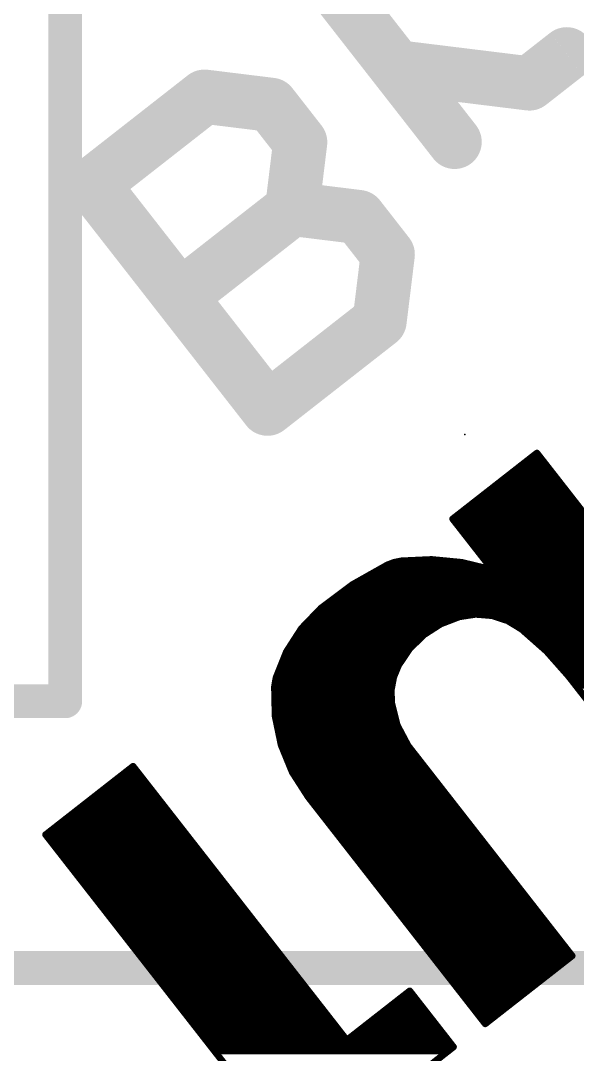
# Model space of a CAD drawing. Extents: x -0.1 to 20.3, y -11.4 to 28.1.
# Drawn here: x 7.223 to 9.312, y 11.646 to 15.522 of the extents above; entities that cross this region are included whole.
import ezdxf

# ---------------------------------------------------------------- set-up
doc = ezdxf.new("R2010")
doc.units = 0
for name, color, linetype in [('21', 41, 'CONTINUOUS'), ('22', 40, 'CONTINUOUS'), ('23', 53, 'CONTINUOUS'), ('51', 53, 'CONTINUOUS')]:
    doc.layers.add(name, color=color, linetype=linetype)

msp = doc.modelspace()

# ---------------------------------------------------------------- linework, layer by layer
at = {"layer": '21', "const_width": 0.127}
for points in [[(7.39, 16.47), (7.39, 12.97)], [(7.39, 12.97), (3.89, 12.97)], [(10.54, 11.97), (5.54, 11.97)]]:
    msp.add_lwpolyline(points, dxfattribs=at)
at = {"layer": '21', "const_width": 0.0635}
for points in [[(7.39, 12.9383, 1), (7.39, 13.0018)], [(7.3583, 12.97, 1), (7.4218, 12.97)]]:
    msp.add_lwpolyline(points, format="xyb", dxfattribs=at)
at = {"layer": '22'}
for points, const_width in [([(8.4136, 15.6283), (8.8519, 15.0674)], 0.2032), ([(9.1323, 15.2865), (9.2725, 15.3961)], 0.2032), ([(8.6327, 15.3479), (9.1323, 15.2865)], 0.2032), ([(7.9128, 15.2371), (7.4921, 14.9084)], 0.2032), ([(8.1626, 15.2064), (7.9128, 15.2371)], 0.2032), ([(8.2721, 15.0662), (8.1626, 15.2064)], 0.2032), ([(8.2415, 14.8164), (8.2721, 15.0662)], 0.2032), ([(7.4921, 14.9084), (8.1495, 14.067)], 0.2032), ([(7.8208, 14.4877), (8.2415, 14.8164)], 0.2032), ([(8.4913, 14.7857), (8.2415, 14.8164)], 0.2032), ([(8.6008, 14.6455), (8.4913, 14.7857)], 0.2032), ([(8.5701, 14.3957), (8.6008, 14.6455)], 0.2032), ([(8.1495, 14.067), (8.5701, 14.3957)], 0.2032), ([(8.8443, 13.6536), (9.1606, 13.9006)], 0.0254), ([(9.1193, 13.8684), (9.1857, 13.8684)], 0.0254), ([(9.1518, 13.8938), (9.1659, 13.8938)], 0.0254), ([(9.1606, 13.9006), (10.1223, 12.6697)], 0.0254), ([(9.0868, 13.843), (9.2056, 13.843)], 0.0254), ([(9.0218, 13.7922), (9.2453, 13.7922)], 0.0254), ([(9.0543, 13.8176), (9.2254, 13.8176)], 0.0254), ([(8.9893, 13.7668), (9.2651, 13.7668)], 0.0254), ([(8.9242, 13.716), (9.3048, 13.716)], 0.0254), ([(8.9568, 13.7414), (9.285, 13.7414)], 0.0254), ([(8.8917, 13.6906), (9.3247, 13.6906)], 0.0254), ([(8.9914, 13.4654), (8.8443, 13.6536)], 0.0254), ([(8.8551, 13.6398), (9.3643, 13.6398)], 0.0254), ([(8.8592, 13.6652), (9.3445, 13.6652)], 0.0254), ([(8.8749, 13.6144), (9.3842, 13.6144)], 0.0254), ([(8.8948, 13.589), (9.404, 13.589)], 0.0254), ([(8.9146, 13.5636), (9.4239, 13.5636)], 0.0254), ([(8.9345, 13.5382), (9.4437, 13.5382)], 0.0254), ([(8.4686, 13.4077), (8.5988, 13.481)], 0.0254), ([(8.5988, 13.481), (8.6244, 13.4908)], 0.0254), ([(8.6154, 13.4874), (8.8924, 13.4874)], 0.0254), ([(8.6244, 13.4908), (8.6513, 13.4963)], 0.0254), ([(8.6513, 13.4963), (8.7652, 13.5016)], 0.0254), ([(8.7652, 13.5016), (8.8786, 13.4907)], 0.0254), ([(8.8786, 13.4907), (8.9894, 13.4639)], 0.0254), ([(8.9543, 13.5128), (9.4636, 13.5128)], 0.0254), ([(8.9742, 13.4874), (9.4834, 13.4874)], 0.0254), ([(8.565, 13.462), (9.5033, 13.462)], 0.0254), ([(8.9894, 13.4639), (8.9914, 13.4654)], 0.0254), ([(8.349, 13.3181), (8.4686, 13.4077)], 0.0254), ([(8.4748, 13.4112), (9.5429, 13.4112)], 0.0254), ([(8.5199, 13.4366), (9.5231, 13.4366)], 0.0254), ([(8.4055, 13.3604), (9.5826, 13.3604)], 0.0254), ([(8.4394, 13.3858), (9.5628, 13.3858)], 0.0254), ([(8.3716, 13.335), (9.6025, 13.335)], 0.0254), ([(8.2766, 13.2429), (8.349, 13.3181)], 0.0254), ([(8.3164, 13.2842), (8.8633, 13.2842)], 0.0254), ([(8.3408, 13.3096), (9.6223, 13.3096)], 0.0254), ([(8.8699, 13.2867), (8.7999, 13.2599)], 0.0254), ([(8.9307, 13.2959), (8.8699, 13.2867)], 0.0254), ([(8.9919, 13.2909), (8.9307, 13.2959)], 0.0254), ([(9.0504, 13.2719), (8.9919, 13.2909)], 0.0254), ([(9.0125, 13.2842), (9.6422, 13.2842)], 0.0254), ([(8.2919, 13.2588), (8.7982, 13.2588)], 0.0254), ([(8.7999, 13.2599), (8.7368, 13.2194)], 0.0254), ([(9.103, 13.24), (9.0504, 13.2719)], 0.0254), ([(9.072, 13.2588), (9.662, 13.2588)], 0.0254), ([(8.22, 13.1551), (8.2766, 13.2429)], 0.0254), ([(8.2541, 13.208), (8.7251, 13.208)], 0.0254), ([(8.2705, 13.2334), (8.7586, 13.2334)], 0.0254), ([(8.7368, 13.2194), (8.6832, 13.1671)], 0.0254), ([(9.1962, 13.1578), (9.103, 13.24)], 0.0254), ([(9.1105, 13.2334), (9.6819, 13.2334)], 0.0254), ([(9.1393, 13.208), (9.7017, 13.208)], 0.0254), ([(8.2377, 13.1826), (8.6991, 13.1826)], 0.0254), ([(8.6832, 13.1671), (8.6413, 13.1049)], 0.0254), ([(9.1681, 13.1826), (9.7215, 13.1826)], 0.0254), ([(8.1813, 13.0582), (8.22, 13.1551)], 0.0254), ([(8.2107, 13.1318), (8.6594, 13.1318)], 0.0254), ([(8.2214, 13.1572), (8.6765, 13.1572)], 0.0254), ([(9.2787, 13.0646), (9.1962, 13.1578)], 0.0254), ([(9.1967, 13.1572), (9.7414, 13.1572)], 0.0254), ([(9.2192, 13.1318), (9.7612, 13.1318)], 0.0254), ([(8.2006, 13.1064), (8.6422, 13.1064)], 0.0254), ([(8.6413, 13.1049), (8.623, 13.0605)], 0.0254), ([(9.2417, 13.1064), (9.7811, 13.1064)], 0.0254), ([(8.1754, 13.0246), (8.1813, 13.0582)], 0.0254), ([(8.1809, 13.0556), (8.6221, 13.0556)], 0.0254), ([(8.1905, 13.081), (8.6314, 13.081)], 0.0254), ([(8.623, 13.0605), (8.6141, 13.0132)], 0.0254), ([(9.2642, 13.081), (9.8009, 13.081)], 0.0254), ([(9.7901, 12.4101), (9.2787, 13.0646)], 0.0254), ([(9.2858, 13.0556), (9.8208, 13.0556)], 0.0254), ([(8.1778, 12.9142), (8.1754, 13.0246)], 0.0254), ([(8.1764, 13.0302), (8.6173, 13.0302)], 0.0254), ([(8.6141, 13.0132), (8.615, 12.9652)], 0.0254), ([(9.3056, 13.0302), (9.8406, 13.0302)], 0.0254), ([(8.1758, 13.0048), (8.6143, 13.0048)], 0.0254), ([(8.1764, 12.9794), (8.6148, 12.9794)], 0.0254), ([(8.1769, 12.954), (8.6178, 12.954)], 0.0254), ([(8.615, 12.9652), (8.636, 12.8807)], 0.0254), ([(8.1775, 12.9286), (8.6241, 12.9286)], 0.0254), ([(8.2004, 12.806), (8.1778, 12.9142)], 0.0254), ([(8.1801, 12.9032), (8.6304, 12.9032)], 0.0254), ([(8.1854, 12.8778), (8.6375, 12.8778)], 0.0254), ([(8.636, 12.8807), (8.6767, 12.8038)], 0.0254), ([(8.1907, 12.8524), (8.651, 12.8524)], 0.0254), ([(8.196, 12.827), (8.6644, 12.827)], 0.0254), ([(8.2422, 12.7038), (8.2004, 12.806)], 0.0254), ([(8.2022, 12.8016), (8.6784, 12.8016)], 0.0254), ([(8.6767, 12.8038), (9.2928, 12.0152)], 0.0254), ([(8.2126, 12.7762), (8.6982, 12.7762)], 0.0254), ([(8.223, 12.7508), (8.7181, 12.7508)], 0.0254), ([(7.6447, 12.726), (7.3165, 12.4695)], 0.0254), ([(7.644, 12.7254), (7.6452, 12.7254)], 0.0254), ([(8.4469, 11.6992), (7.6447, 12.726)], 0.0254), ([(8.2334, 12.7254), (8.7379, 12.7254)], 0.0254), ([(8.302, 12.6109), (8.2422, 12.7038)], 0.0254), ([(7.579, 12.6746), (7.6848, 12.6746)], 0.0254), ([(7.6115, 12.7), (7.665, 12.7)], 0.0254), ([(8.2447, 12.7), (8.7577, 12.7)], 0.0254), ([(8.261, 12.6746), (8.7776, 12.6746)], 0.0254), ([(7.5139, 12.6238), (7.7245, 12.6238)], 0.0254), ([(7.5465, 12.6492), (7.7047, 12.6492)], 0.0254), ([(8.2774, 12.6492), (8.7974, 12.6492)], 0.0254), ([(8.2937, 12.6238), (8.8173, 12.6238)], 0.0254), ([(7.4814, 12.5984), (7.7444, 12.5984)], 0.0254), ([(8.9666, 11.7603), (8.302, 12.6109)], 0.0254), ([(8.3118, 12.5984), (8.8371, 12.5984)], 0.0254), ([(7.4164, 12.5476), (7.7841, 12.5476)], 0.0254), ([(7.4489, 12.573), (7.7642, 12.573)], 0.0254), ([(8.3316, 12.573), (8.857, 12.573)], 0.0254), ([(8.3514, 12.5476), (8.8768, 12.5476)], 0.0254), ([(7.3839, 12.5222), (7.8039, 12.5222)], 0.0254), ([(8.3713, 12.5222), (8.8967, 12.5222)], 0.0254), ([(7.3165, 12.4695), (8.1046, 11.4608)], 0.0254), ([(7.3189, 12.4714), (7.8436, 12.4714)], 0.0254), ([(7.3514, 12.4968), (7.8238, 12.4968)], 0.0254), ([(8.3911, 12.4968), (8.9165, 12.4968)], 0.0254), ([(8.411, 12.4714), (8.9364, 12.4714)], 0.0254), ([(7.3349, 12.446), (7.8634, 12.446)], 0.0254), ([(8.4308, 12.446), (8.9562, 12.446)], 0.0254), ([(7.3547, 12.4206), (7.8833, 12.4206)], 0.0254), ([(7.3746, 12.3952), (7.9031, 12.3952)], 0.0254), ([(8.4507, 12.4206), (8.976, 12.4206)], 0.0254), ([(8.4705, 12.3952), (8.9959, 12.3952)], 0.0254), ([(7.3944, 12.3698), (7.923, 12.3698)], 0.0254), ([(8.4904, 12.3698), (9.0157, 12.3698)], 0.0254), ([(7.4143, 12.3444), (7.9428, 12.3444)], 0.0254), ([(7.4341, 12.319), (7.9627, 12.319)], 0.0254), ([(8.5102, 12.3444), (9.0356, 12.3444)], 0.0254), ([(8.5301, 12.319), (9.0554, 12.319)], 0.0254), ([(7.454, 12.2936), (7.9825, 12.2936)], 0.0254), ([(8.5499, 12.2936), (9.0753, 12.2936)], 0.0254), ([(7.4738, 12.2682), (8.0024, 12.2682)], 0.0254), ([(7.4937, 12.2428), (8.0222, 12.2428)], 0.0254), ([(8.5697, 12.2682), (9.0951, 12.2682)], 0.0254), ([(8.5896, 12.2428), (9.115, 12.2428)], 0.0254), ([(7.5135, 12.2174), (8.042, 12.2174)], 0.0254), ([(8.6094, 12.2174), (9.1348, 12.2174)], 0.0254), ([(7.5333, 12.192), (8.0619, 12.192)], 0.0254), ([(7.5532, 12.1666), (8.0817, 12.1666)], 0.0254), ([(8.6293, 12.192), (9.1546, 12.192)], 0.0254), ([(8.6491, 12.1666), (9.1745, 12.1666)], 0.0254), ([(7.573, 12.1412), (8.1016, 12.1412)], 0.0254), ([(8.669, 12.1412), (9.1943, 12.1412)], 0.0254), ([(7.5929, 12.1158), (8.1214, 12.1158)], 0.0254), ([(7.6127, 12.0904), (8.1413, 12.0904)], 0.0254), ([(8.6888, 12.1158), (9.2142, 12.1158)], 0.0254), ([(8.7087, 12.0904), (9.234, 12.0904)], 0.0254), ([(7.6326, 12.065), (8.1611, 12.065)], 0.0254), ([(8.7285, 12.065), (9.2539, 12.065)], 0.0254), ([(7.6524, 12.0396), (8.181, 12.0396)], 0.0254), ([(7.6723, 12.0142), (8.2008, 12.0142)], 0.0254), ([(8.7483, 12.0396), (9.2737, 12.0396)], 0.0254), ([(8.7682, 12.0142), (9.2916, 12.0142)], 0.0254), ([(9.2928, 12.0152), (8.9666, 11.7603)], 0.0254), ([(7.6921, 11.9888), (8.2207, 11.9888)], 0.0254), ([(8.788, 11.9888), (9.2591, 11.9888)], 0.0254), ([(7.7119, 11.9634), (8.2405, 11.9634)], 0.0254), ([(7.7318, 11.938), (8.2603, 11.938)], 0.0254), ([(8.8079, 11.9634), (9.2266, 11.9634)], 0.0254), ([(8.8277, 11.938), (9.1941, 11.938)], 0.0254), ([(7.7516, 11.9126), (8.2802, 11.9126)], 0.0254), ([(7.7715, 11.8872), (8.3, 11.8872)], 0.0254), ([(8.8476, 11.9126), (9.1616, 11.9126)], 0.0254), ([(8.8674, 11.8872), (9.129, 11.8872)], 0.0254), ([(7.7913, 11.8618), (8.3199, 11.8618)], 0.0254), ([(8.6832, 11.8838), (8.4469, 11.6992)], 0.0254), ([(8.6551, 11.8618), (8.7003, 11.8618)], 0.0254), ([(8.8474, 11.6736), (8.6832, 11.8838)], 0.0254), ([(8.8873, 11.8618), (9.0965, 11.8618)], 0.0254), ([(7.8112, 11.8364), (8.3397, 11.8364)], 0.0254), ([(7.831, 11.811), (8.3596, 11.811)], 0.0254), ([(8.59, 11.811), (8.74, 11.811)], 0.0254), ([(8.6225, 11.8364), (8.7202, 11.8364)], 0.0254), ([(8.9071, 11.8364), (9.064, 11.8364)], 0.0254), ([(8.9269, 11.811), (9.0315, 11.811)], 0.0254), ([(7.8509, 11.7856), (8.3794, 11.7856)], 0.0254), ([(8.5575, 11.7856), (8.7599, 11.7856)], 0.0254), ([(8.9468, 11.7856), (8.999, 11.7856)], 0.0254), ([(7.8707, 11.7602), (8.3993, 11.7602)], 0.0254), ([(7.8906, 11.7348), (8.4191, 11.7348)], 0.0254), ([(8.4925, 11.7348), (8.7995, 11.7348)], 0.0254), ([(8.525, 11.7602), (8.7797, 11.7602)], 0.0254), ([(7.9104, 11.7094), (8.4389, 11.7094)], 0.0254), ([(8.46, 11.7094), (8.8194, 11.7094)], 0.0254), ([(7.9302, 11.684), (8.8392, 11.684)], 0.0254), ([(7.9501, 11.6586), (8.8282, 11.6586)], 0.0254), ([(8.7012, 11.5594), (8.8474, 11.6736)], 0.0254)]:
    msp.add_lwpolyline(points, dxfattribs=dict(at, const_width=const_width))
for points, const_width in [([(9.3038, 15.3561, 1), (9.2413, 15.4361)], 0.1016), ([(8.6389, 15.3983, 1), (8.6265, 15.2975)], 0.1016), ([(9.101, 15.3266, 1), (9.1636, 15.2465)], 0.1016), ([(9.1261, 15.2361, 1), (9.1385, 15.337)], 0.1016), ([(7.919, 15.2875, 1), (7.9066, 15.1866)], 0.1016), ([(7.9441, 15.197, 1), (7.8815, 15.2771)], 0.1016), ([(8.2026, 15.2377, 1), (8.1226, 15.1751)], 0.1016), ([(8.1564, 15.156, 1), (8.1688, 15.2568)], 0.1016), ([(8.3226, 15.06, 1), (8.2217, 15.0724)], 0.1016), ([(8.2321, 15.0349, 1), (8.3122, 15.0974)], 0.1016), ([(8.8118, 15.0361, 1), (8.8919, 15.0987)], 0.1016), ([(7.5321, 14.9397, 1), (7.4521, 14.8771)], 0.1016), ([(7.4608, 14.9484, 1), (7.5234, 14.8684)], 0.1016), ([(8.2477, 14.8668, 1), (8.2353, 14.766)], 0.1016), ([(8.2728, 14.7763, 1), (8.2102, 14.8564)], 0.1016), ([(8.5313, 14.817, 1), (8.4512, 14.7544)], 0.1016), ([(8.4851, 14.7353, 1), (8.4975, 14.8361)], 0.1016), ([(8.1911, 14.8226, 1), (8.2919, 14.8102)], 0.1016), ([(8.6512, 14.6393, 1), (8.5504, 14.6517)], 0.1016), ([(8.5608, 14.6142, 1), (8.6408, 14.6768)], 0.1016), ([(7.7895, 14.5277, 1), (7.8521, 14.4477)], 0.1016), ([(8.6014, 14.3557, 1), (8.5389, 14.4357)], 0.1016), ([(8.5197, 14.4019, 1), (8.6206, 14.3895)], 0.1016), ([(8.1182, 14.107, 1), (8.1807, 14.027)], 0.1016), ([(8.1094, 14.0357, 1), (8.1895, 14.0983)], 0.1016), ([(9.1193, 13.8748, 1), (9.1193, 13.8621)], 0.0127), ([(9.1518, 13.9002, 1), (9.1518, 13.8875)], 0.0127), ([(9.1656, 13.9045, 1), (9.1556, 13.8967)], 0.0127), ([(9.1645, 13.8956, 1), (9.1567, 13.9056)], 0.0127), ([(9.1659, 13.8875, 1), (9.1659, 13.9002)], 0.0127), ([(9.1857, 13.8621, 1), (9.1857, 13.8748)], 0.0127), ([(9.0868, 13.8493, 1), (9.0868, 13.8367)], 0.0127), ([(9.2056, 13.8367, 1), (9.2056, 13.8493)], 0.0127), ([(9.0218, 13.7986, 1), (9.0218, 13.7859)], 0.0127), ([(9.0543, 13.8239, 1), (9.0543, 13.8113)], 0.0127), ([(9.2254, 13.8113, 1), (9.2254, 13.8239)], 0.0127), ([(9.2453, 13.7859, 1), (9.2453, 13.7986)], 0.0127), ([(8.9893, 13.7731, 1), (8.9893, 13.7605)], 0.0127), ([(9.2651, 13.7605, 1), (9.2651, 13.7731)], 0.0127), ([(8.9242, 13.7224, 1), (8.9242, 13.7097)], 0.0127), ([(8.9568, 13.7477, 1), (8.9568, 13.7351)], 0.0127), ([(9.285, 13.7351, 1), (9.285, 13.7477)], 0.0127), ([(9.3048, 13.7097, 1), (9.3048, 13.7224)], 0.0127), ([(8.8917, 13.6969, 1), (8.8917, 13.6843)], 0.0127), ([(8.8493, 13.6575, 1), (8.8393, 13.6497)], 0.0127), ([(8.8404, 13.6586, 1), (8.8482, 13.6486)], 0.0127), ([(8.8551, 13.6462, 1), (8.8551, 13.6335)], 0.0127), ([(8.8592, 13.6715, 1), (8.8592, 13.6589)], 0.0127), ([(8.8749, 13.6207, 1), (8.8749, 13.6081)], 0.0127), ([(8.8948, 13.5953, 1), (8.8948, 13.5827)], 0.0127), ([(8.9146, 13.57, 1), (8.9146, 13.5573)], 0.0127), ([(8.9345, 13.5445, 1), (8.9345, 13.5319)], 0.0127), ([(8.5965, 13.487, 1), (8.6011, 13.4751)], 0.0127), ([(8.6019, 13.4755, 1), (8.5957, 13.4866)], 0.0127), ([(8.6154, 13.4938, 1), (8.6154, 13.4811)], 0.0127), ([(8.6232, 13.4971, 1), (8.6257, 13.4846)], 0.0127), ([(8.6267, 13.4849, 1), (8.6222, 13.4968)], 0.0127), ([(8.651, 13.5027, 1), (8.6516, 13.49)], 0.0127), ([(8.6526, 13.4901, 1), (8.6501, 13.5025)], 0.0127), ([(8.7658, 13.508, 1), (8.7646, 13.4953)], 0.0127), ([(8.7655, 13.4953, 1), (8.7649, 13.508)], 0.0127), ([(8.8801, 13.4969, 1), (8.8771, 13.4846)], 0.0127), ([(8.878, 13.4844, 1), (8.8792, 13.4971)], 0.0127), ([(8.8924, 13.4811, 1), (8.8924, 13.4938)], 0.0127), ([(8.9543, 13.5191, 1), (8.9543, 13.5065)], 0.0127), ([(8.9742, 13.4938, 1), (8.9742, 13.4811)], 0.0127), ([(8.565, 13.4684, 1), (8.565, 13.4557)], 0.0127), ([(8.9855, 13.4689, 1), (8.9933, 13.4588)], 0.0127), ([(8.9863, 13.4615, 1), (8.9964, 13.4693)], 0.0127), ([(8.9953, 13.4604, 1), (8.9874, 13.4704)], 0.0127), ([(8.9879, 13.4577, 1), (8.9909, 13.47)], 0.0127), ([(8.4655, 13.4132, 1), (8.4717, 13.4021)], 0.0127), ([(8.4724, 13.4026, 1), (8.4648, 13.4128)], 0.0127), ([(8.4748, 13.4176, 1), (8.4748, 13.4049)], 0.0127), ([(8.5199, 13.4429, 1), (8.5199, 13.4303)], 0.0127), ([(8.4055, 13.3667, 1), (8.4055, 13.3541)], 0.0127), ([(8.4394, 13.3922, 1), (8.4394, 13.3795)], 0.0127), ([(8.3716, 13.3414, 1), (8.3716, 13.3287)], 0.0127), ([(8.3164, 13.2905, 1), (8.3164, 13.2779)], 0.0127), ([(8.3408, 13.316, 1), (8.3408, 13.3033)], 0.0127), ([(8.3452, 13.3232, 1), (8.3528, 13.313)], 0.0127), ([(8.3535, 13.3137, 1), (8.3444, 13.3225)], 0.0127), ([(8.8633, 13.2779, 1), (8.8633, 13.2905)], 0.0127), ([(8.8689, 13.293, 1), (8.8708, 13.2805)], 0.0127), ([(8.8722, 13.2808, 1), (8.8676, 13.2927)], 0.0127), ([(8.9312, 13.3022, 1), (8.9302, 13.2896)], 0.0127), ([(8.9316, 13.2896, 1), (8.9297, 13.3022)], 0.0127), ([(8.9939, 13.2969, 1), (8.99, 13.2848)], 0.0127), ([(8.9914, 13.2845, 1), (8.9925, 13.2972)], 0.0127), ([(9.0125, 13.2905, 1), (9.0125, 13.2779)], 0.0127), ([(8.2919, 13.2652, 1), (8.2919, 13.2525)], 0.0127), ([(8.7976, 13.2658, 1), (8.8022, 13.254)], 0.0127), ([(8.8033, 13.2545, 1), (8.7965, 13.2652)], 0.0127), ([(8.7982, 13.2525, 1), (8.7982, 13.2652)], 0.0127), ([(9.0537, 13.2773, 1), (9.0471, 13.2665)], 0.0127), ([(9.0484, 13.2659, 1), (9.0524, 13.2779)], 0.0127), ([(9.072, 13.2652, 1), (9.072, 13.2525)], 0.0127), ([(8.2541, 13.2143, 1), (8.2541, 13.2017)], 0.0127), ([(8.2705, 13.2398, 1), (8.2705, 13.2271)], 0.0127), ([(8.272, 13.2473, 1), (8.2812, 13.2384)], 0.0127), ([(8.2819, 13.2394, 1), (8.2713, 13.2463)], 0.0127), ([(8.7251, 13.2017, 1), (8.7251, 13.2143)], 0.0127), ([(8.7334, 13.2248, 1), (8.7402, 13.2141)], 0.0127), ([(8.7412, 13.2149, 1), (8.7324, 13.224)], 0.0127), ([(8.7586, 13.2271, 1), (8.7586, 13.2398)], 0.0127), ([(9.1072, 13.2448, 1), (9.0988, 13.2353)], 0.0127), ([(9.0997, 13.2346, 1), (9.1063, 13.2455)], 0.0127), ([(9.1105, 13.2398, 1), (9.1105, 13.2271)], 0.0127), ([(9.1393, 13.2143, 1), (9.1393, 13.2017)], 0.0127), ([(8.2377, 13.189, 1), (8.2377, 13.1763)], 0.0127), ([(8.6884, 13.1635, 1), (8.6779, 13.1706)], 0.0127), ([(8.6991, 13.1763, 1), (8.6991, 13.189)], 0.0127), ([(9.1681, 13.189, 1), (9.1681, 13.1763)], 0.0127), ([(8.2107, 13.1381, 1), (8.2107, 13.1255)], 0.0127), ([(8.2147, 13.1586, 1), (8.2254, 13.1517)], 0.0127), ([(8.2259, 13.1528, 1), (8.2141, 13.1575)], 0.0127), ([(8.2214, 13.1636, 1), (8.2214, 13.1509)], 0.0127), ([(8.6594, 13.1255, 1), (8.6594, 13.1381)], 0.0127), ([(8.6765, 13.1509, 1), (8.6765, 13.1636)], 0.0127), ([(8.6787, 13.1716, 1), (8.6876, 13.1625)], 0.0127), ([(9.201, 13.162, 1), (9.1915, 13.1535)], 0.0127), ([(9.1967, 13.1636, 1), (9.1967, 13.1509)], 0.0127), ([(9.192, 13.153, 1), (9.2004, 13.1625)], 0.0127), ([(9.2192, 13.1381, 1), (9.2192, 13.1255)], 0.0127), ([(8.2006, 13.1128, 1), (8.2006, 13.1001)], 0.0127), ([(8.636, 13.1085, 1), (8.6465, 13.1014)], 0.0127), ([(8.6471, 13.1025, 1), (8.6354, 13.1073)], 0.0127), ([(8.6422, 13.1001, 1), (8.6422, 13.1128)], 0.0127), ([(9.2417, 13.1128, 1), (9.2417, 13.1001)], 0.0127), ([(8.1809, 13.0619, 1), (8.1809, 13.0493)], 0.0127), ([(8.1754, 13.0605, 1), (8.1872, 13.0558)], 0.0127), ([(8.1876, 13.0571, 1), (8.1751, 13.0593)], 0.0127), ([(8.1905, 13.0874, 1), (8.1905, 13.0747)], 0.0127), ([(8.6171, 13.0629, 1), (8.6288, 13.0581)], 0.0127), ([(8.6292, 13.0593, 1), (8.6167, 13.0616)], 0.0127), ([(8.6221, 13.0493, 1), (8.6221, 13.0619)], 0.0127), ([(8.6314, 13.0747, 1), (8.6314, 13.0874)], 0.0127), ([(9.2642, 13.0874, 1), (9.2642, 13.0747)], 0.0127), ([(9.2837, 13.0685, 1), (9.2737, 13.0607)], 0.0127), ([(9.2739, 13.0604, 1), (9.2834, 13.0688)], 0.0127), ([(9.2858, 13.0619, 1), (9.2858, 13.0493)], 0.0127), ([(8.1817, 13.0247, 1), (8.169, 13.0244)], 0.0127), ([(8.1691, 13.0257, 1), (8.1816, 13.0235)], 0.0127), ([(8.1764, 13.0366, 1), (8.1764, 13.0239)], 0.0127), ([(8.6205, 13.0134, 1), (8.6078, 13.0131)], 0.0127), ([(8.6173, 13.0239, 1), (8.6173, 13.0366)], 0.0127), ([(9.3056, 13.0366, 1), (9.3056, 13.0239)], 0.0127), ([(8.1758, 13.0112, 1), (8.1758, 12.9985)], 0.0127), ([(8.1764, 12.9857, 1), (8.1764, 12.9731)], 0.0127), ([(8.6079, 13.0144, 1), (8.6204, 13.0121)], 0.0127), ([(8.6143, 12.9985, 1), (8.6143, 13.0112)], 0.0127), ([(8.6148, 12.9731, 1), (8.6148, 12.9857)], 0.0127), ([(8.1769, 12.9604, 1), (8.1769, 12.9477)], 0.0127), ([(8.6212, 12.9667, 1), (8.6089, 12.9636)], 0.0127), ([(8.6087, 12.965, 1), (8.6214, 12.9653)], 0.0127), ([(8.6178, 12.9477, 1), (8.6178, 12.9604)], 0.0127), ([(8.1775, 12.935, 1), (8.1775, 12.9223)], 0.0127), ([(8.1841, 12.9154, 1), (8.1716, 12.9129)], 0.0127), ([(8.1715, 12.914, 1), (8.1842, 12.9143)], 0.0127), ([(8.1801, 12.9095, 1), (8.1801, 12.8969)], 0.0127), ([(8.6241, 12.9223, 1), (8.6241, 12.935)], 0.0127), ([(8.6304, 12.8969, 1), (8.6304, 12.9095)], 0.0127), ([(8.1854, 12.8841, 1), (8.1854, 12.8715)], 0.0127), ([(8.6416, 12.8837, 1), (8.6304, 12.8778)], 0.0127), ([(8.6298, 12.8792, 1), (8.6422, 12.8822)], 0.0127), ([(8.6375, 12.8715, 1), (8.6375, 12.8841)], 0.0127), ([(8.1907, 12.8588, 1), (8.1907, 12.8461)], 0.0127), ([(8.196, 12.8333, 1), (8.196, 12.8207)], 0.0127), ([(8.651, 12.8461, 1), (8.651, 12.8588)], 0.0127), ([(8.6644, 12.8207, 1), (8.6644, 12.8333)], 0.0127), ([(8.2063, 12.8084, 1), (8.1945, 12.8036)], 0.0127), ([(8.1942, 12.8047, 1), (8.2066, 12.8073)], 0.0127), ([(8.2022, 12.8079, 1), (8.2022, 12.7953)], 0.0127), ([(8.6817, 12.8077, 1), (8.6717, 12.7999)], 0.0127), ([(8.671, 12.8008, 1), (8.6823, 12.8068)], 0.0127), ([(8.6784, 12.7953, 1), (8.6784, 12.8079)], 0.0127), ([(8.2126, 12.7826, 1), (8.2126, 12.7699)], 0.0127), ([(8.223, 12.7571, 1), (8.223, 12.7445)], 0.0127), ([(8.6982, 12.7699, 1), (8.6982, 12.7826)], 0.0127), ([(8.7181, 12.7445, 1), (8.7181, 12.7571)], 0.0127), ([(7.644, 12.7317, 1), (7.644, 12.7191)], 0.0127), ([(7.6497, 12.7299, 1), (7.6397, 12.7221)], 0.0127), ([(7.6486, 12.721, 1), (7.6408, 12.731)], 0.0127), ([(7.6452, 12.7191, 1), (7.6452, 12.7317)], 0.0127), ([(8.2334, 12.7317, 1), (8.2334, 12.7191)], 0.0127), ([(8.2476, 12.7073, 1), (8.2369, 12.7004)], 0.0127), ([(8.7379, 12.7191, 1), (8.7379, 12.7317)], 0.0127), ([(7.579, 12.6809, 1), (7.579, 12.6683)], 0.0127), ([(7.6115, 12.7064, 1), (7.6115, 12.6937)], 0.0127), ([(7.665, 12.6937, 1), (7.665, 12.7064)], 0.0127), ([(7.6848, 12.6683, 1), (7.6848, 12.6809)], 0.0127), ([(8.2363, 12.7014, 1), (8.2481, 12.7062)], 0.0127), ([(8.2447, 12.7064, 1), (8.2447, 12.6937)], 0.0127), ([(8.261, 12.6809, 1), (8.261, 12.6683)], 0.0127), ([(8.7577, 12.6937, 1), (8.7577, 12.7064)], 0.0127), ([(8.7776, 12.6683, 1), (8.7776, 12.6809)], 0.0127), ([(7.5139, 12.6302, 1), (7.5139, 12.6175)], 0.0127), ([(7.5465, 12.6555, 1), (7.5465, 12.6429)], 0.0127), ([(7.7047, 12.6429, 1), (7.7047, 12.6555)], 0.0127), ([(7.7245, 12.6175, 1), (7.7245, 12.6302)], 0.0127), ([(8.2774, 12.6555, 1), (8.2774, 12.6429)], 0.0127), ([(8.2937, 12.6302, 1), (8.2937, 12.6175)], 0.0127), ([(8.7974, 12.6429, 1), (8.7974, 12.6555)], 0.0127), ([(8.8173, 12.6175, 1), (8.8173, 12.6302)], 0.0127), ([(7.4814, 12.6047, 1), (7.4814, 12.5921)], 0.0127), ([(7.7444, 12.5921, 1), (7.7444, 12.6047)], 0.0127), ([(8.307, 12.6148, 1), (8.297, 12.607)], 0.0127), ([(8.2966, 12.6075, 1), (8.3073, 12.6144)], 0.0127), ([(8.3118, 12.6047, 1), (8.3118, 12.5921)], 0.0127), ([(8.8371, 12.5921, 1), (8.8371, 12.6047)], 0.0127), ([(7.4164, 12.554, 1), (7.4164, 12.5413)], 0.0127), ([(7.4489, 12.5793, 1), (7.4489, 12.5667)], 0.0127), ([(7.7642, 12.5667, 1), (7.7642, 12.5793)], 0.0127), ([(7.7841, 12.5413, 1), (7.7841, 12.554)], 0.0127), ([(8.3316, 12.5793, 1), (8.3316, 12.5667)], 0.0127), ([(8.3514, 12.554, 1), (8.3514, 12.5413)], 0.0127), ([(8.857, 12.5667, 1), (8.857, 12.5793)], 0.0127), ([(8.8768, 12.5413, 1), (8.8768, 12.554)], 0.0127), ([(7.3839, 12.5285, 1), (7.3839, 12.5159)], 0.0127), ([(7.8039, 12.5159, 1), (7.8039, 12.5285)], 0.0127), ([(8.3713, 12.5285, 1), (8.3713, 12.5159)], 0.0127), ([(8.8967, 12.5159, 1), (8.8967, 12.5285)], 0.0127), ([(7.3215, 12.4735, 1), (7.3115, 12.4656)], 0.0127), ([(7.3189, 12.4778, 1), (7.3189, 12.4651)], 0.0127), ([(7.3514, 12.5031, 1), (7.3514, 12.4905)], 0.0127), ([(7.8238, 12.4905, 1), (7.8238, 12.5031)], 0.0127), ([(7.8436, 12.4651, 1), (7.8436, 12.4778)], 0.0127), ([(8.3911, 12.5031, 1), (8.3911, 12.4905)], 0.0127), ([(8.411, 12.4778, 1), (8.411, 12.4651)], 0.0127), ([(8.9165, 12.4905, 1), (8.9165, 12.5031)], 0.0127), ([(8.9364, 12.4651, 1), (8.9364, 12.4778)], 0.0127), ([(7.3126, 12.4745, 1), (7.3204, 12.4645)], 0.0127), ([(7.3349, 12.4523, 1), (7.3349, 12.4397)], 0.0127), ([(7.8634, 12.4397, 1), (7.8634, 12.4523)], 0.0127), ([(8.4308, 12.4523, 1), (8.4308, 12.4397)], 0.0127), ([(8.9562, 12.4397, 1), (8.9562, 12.4523)], 0.0127), ([(7.3547, 12.4269, 1), (7.3547, 12.4143)], 0.0127), ([(7.3746, 12.4016, 1), (7.3746, 12.3889)], 0.0127), ([(7.8833, 12.4143, 1), (7.8833, 12.4269)], 0.0127), ([(7.9031, 12.3889, 1), (7.9031, 12.4016)], 0.0127), ([(8.4507, 12.4269, 1), (8.4507, 12.4143)], 0.0127), ([(8.4705, 12.4016, 1), (8.4705, 12.3889)], 0.0127), ([(8.976, 12.4143, 1), (8.976, 12.4269)], 0.0127), ([(8.9959, 12.3889, 1), (8.9959, 12.4016)], 0.0127), ([(7.3944, 12.3762, 1), (7.3944, 12.3635)], 0.0127), ([(7.923, 12.3635, 1), (7.923, 12.3762)], 0.0127), ([(8.4904, 12.3762, 1), (8.4904, 12.3635)], 0.0127), ([(9.0157, 12.3635, 1), (9.0157, 12.3762)], 0.0127), ([(7.4143, 12.3507, 1), (7.4143, 12.3381)], 0.0127), ([(7.4341, 12.3254, 1), (7.4341, 12.3127)], 0.0127), ([(7.9428, 12.3381, 1), (7.9428, 12.3507)], 0.0127), ([(7.9627, 12.3127, 1), (7.9627, 12.3254)], 0.0127), ([(8.5102, 12.3507, 1), (8.5102, 12.3381)], 0.0127), ([(8.5301, 12.3254, 1), (8.5301, 12.3127)], 0.0127), ([(9.0356, 12.3381, 1), (9.0356, 12.3507)], 0.0127), ([(9.0554, 12.3127, 1), (9.0554, 12.3254)], 0.0127), ([(7.454, 12.3, 1), (7.454, 12.2873)], 0.0127), ([(7.9825, 12.2873, 1), (7.9825, 12.3)], 0.0127), ([(8.5499, 12.3, 1), (8.5499, 12.2873)], 0.0127), ([(9.0753, 12.2873, 1), (9.0753, 12.3)], 0.0127), ([(7.4738, 12.2745, 1), (7.4738, 12.2619)], 0.0127), ([(7.4937, 12.2492, 1), (7.4937, 12.2365)], 0.0127), ([(8.0024, 12.2619, 1), (8.0024, 12.2745)], 0.0127), ([(8.0222, 12.2365, 1), (8.0222, 12.2492)], 0.0127), ([(8.5697, 12.2745, 1), (8.5697, 12.2619)], 0.0127), ([(8.5896, 12.2492, 1), (8.5896, 12.2365)], 0.0127), ([(9.0951, 12.2619, 1), (9.0951, 12.2745)], 0.0127), ([(9.115, 12.2365, 1), (9.115, 12.2492)], 0.0127), ([(7.5135, 12.2238, 1), (7.5135, 12.2111)], 0.0127), ([(8.042, 12.2111, 1), (8.042, 12.2238)], 0.0127), ([(8.6094, 12.2238, 1), (8.6094, 12.2111)], 0.0127), ([(9.1348, 12.2111, 1), (9.1348, 12.2238)], 0.0127), ([(7.5333, 12.1983, 1), (7.5333, 12.1857)], 0.0127), ([(7.5532, 12.173, 1), (7.5532, 12.1603)], 0.0127), ([(8.0619, 12.1857, 1), (8.0619, 12.1983)], 0.0127), ([(8.0817, 12.1603, 1), (8.0817, 12.173)], 0.0127), ([(8.6293, 12.1983, 1), (8.6293, 12.1857)], 0.0127), ([(8.6491, 12.173, 1), (8.6491, 12.1603)], 0.0127), ([(9.1546, 12.1857, 1), (9.1546, 12.1983)], 0.0127), ([(9.1745, 12.1603, 1), (9.1745, 12.173)], 0.0127), ([(7.573, 12.1476, 1), (7.573, 12.1349)], 0.0127), ([(8.1016, 12.1349, 1), (8.1016, 12.1476)], 0.0127), ([(8.669, 12.1476, 1), (8.669, 12.1349)], 0.0127), ([(9.1943, 12.1349, 1), (9.1943, 12.1476)], 0.0127), ([(7.5929, 12.1221, 1), (7.5929, 12.1095)], 0.0127), ([(7.6127, 12.0968, 1), (7.6127, 12.0841)], 0.0127), ([(8.1214, 12.1095, 1), (8.1214, 12.1221)], 0.0127), ([(8.1413, 12.0841, 1), (8.1413, 12.0968)], 0.0127), ([(8.6888, 12.1221, 1), (8.6888, 12.1095)], 0.0127), ([(8.7087, 12.0968, 1), (8.7087, 12.0841)], 0.0127), ([(9.2142, 12.1095, 1), (9.2142, 12.1221)], 0.0127), ([(9.234, 12.0841, 1), (9.234, 12.0968)], 0.0127), ([(7.6326, 12.0714, 1), (7.6326, 12.0587)], 0.0127), ([(8.1611, 12.0587, 1), (8.1611, 12.0714)], 0.0127), ([(8.7285, 12.0714, 1), (8.7285, 12.0587)], 0.0127), ([(9.2539, 12.0587, 1), (9.2539, 12.0714)], 0.0127), ([(7.6524, 12.0459, 1), (7.6524, 12.0333)], 0.0127), ([(7.6723, 12.0206, 1), (7.6723, 12.0079)], 0.0127), ([(8.181, 12.0333, 1), (8.181, 12.0459)], 0.0127), ([(8.2008, 12.0079, 1), (8.2008, 12.0206)], 0.0127), ([(8.7483, 12.0459, 1), (8.7483, 12.0333)], 0.0127), ([(8.7682, 12.0206, 1), (8.7682, 12.0079)], 0.0127), ([(9.2737, 12.0333, 1), (9.2737, 12.0459)], 0.0127), ([(9.2878, 12.0112, 1), (9.2978, 12.0191)], 0.0127), ([(9.2967, 12.0101, 1), (9.2889, 12.0202)], 0.0127), ([(9.2916, 12.0079, 1), (9.2916, 12.0206)], 0.0127), ([(7.6921, 11.9952, 1), (7.6921, 11.9825)], 0.0127), ([(8.2207, 11.9825, 1), (8.2207, 11.9952)], 0.0127), ([(8.788, 11.9952, 1), (8.788, 11.9825)], 0.0127), ([(9.2591, 11.9825, 1), (9.2591, 11.9952)], 0.0127), ([(7.7119, 11.9697, 1), (7.7119, 11.9571)], 0.0127), ([(7.7318, 11.9444, 1), (7.7318, 11.9317)], 0.0127), ([(8.2405, 11.9571, 1), (8.2405, 11.9697)], 0.0127), ([(8.2603, 11.9317, 1), (8.2603, 11.9444)], 0.0127), ([(8.8079, 11.9697, 1), (8.8079, 11.9571)], 0.0127), ([(8.8277, 11.9444, 1), (8.8277, 11.9317)], 0.0127), ([(9.1941, 11.9317, 1), (9.1941, 11.9444)], 0.0127), ([(9.2266, 11.9571, 1), (9.2266, 11.9697)], 0.0127), ([(7.7516, 11.919, 1), (7.7516, 11.9063)], 0.0127), ([(7.7715, 11.8935, 1), (7.7715, 11.8809)], 0.0127), ([(8.2802, 11.9063, 1), (8.2802, 11.919)], 0.0127), ([(8.3, 11.8809, 1), (8.3, 11.8935)], 0.0127), ([(8.8476, 11.919, 1), (8.8476, 11.9063)], 0.0127), ([(8.8674, 11.8935, 1), (8.8674, 11.8809)], 0.0127), ([(9.129, 11.8809, 1), (9.129, 11.8935)], 0.0127), ([(9.1616, 11.9063, 1), (9.1616, 11.919)], 0.0127), ([(7.7913, 11.8681, 1), (7.7913, 11.8555)], 0.0127), ([(8.3199, 11.8555, 1), (8.3199, 11.8681)], 0.0127), ([(8.6551, 11.8681, 1), (8.6551, 11.8555)], 0.0127), ([(8.6882, 11.8877, 1), (8.6782, 11.8799)], 0.0127), ([(8.6871, 11.8788, 1), (8.6793, 11.8888)], 0.0127), ([(8.7003, 11.8555, 1), (8.7003, 11.8681)], 0.0127), ([(8.8873, 11.8681, 1), (8.8873, 11.8555)], 0.0127), ([(9.0965, 11.8555, 1), (9.0965, 11.8681)], 0.0127), ([(7.8112, 11.8428, 1), (7.8112, 11.8301)], 0.0127), ([(7.831, 11.8173, 1), (7.831, 11.8047)], 0.0127), ([(8.3397, 11.8301, 1), (8.3397, 11.8428)], 0.0127), ([(8.3596, 11.8047, 1), (8.3596, 11.8173)], 0.0127), ([(8.59, 11.8173, 1), (8.59, 11.8047)], 0.0127), ([(8.6225, 11.8428, 1), (8.6225, 11.8301)], 0.0127), ([(8.7202, 11.8301, 1), (8.7202, 11.8428)], 0.0127), ([(8.74, 11.8047, 1), (8.74, 11.8173)], 0.0127), ([(8.9071, 11.8428, 1), (8.9071, 11.8301)], 0.0127), ([(8.9269, 11.8173, 1), (8.9269, 11.8047)], 0.0127), ([(9.0315, 11.8047, 1), (9.0315, 11.8173)], 0.0127), ([(9.064, 11.8301, 1), (9.064, 11.8428)], 0.0127), ([(7.8509, 11.7919, 1), (7.8509, 11.7793)], 0.0127), ([(8.3794, 11.7793, 1), (8.3794, 11.7919)], 0.0127), ([(8.5575, 11.7919, 1), (8.5575, 11.7793)], 0.0127), ([(8.7599, 11.7793, 1), (8.7599, 11.7919)], 0.0127), ([(8.9468, 11.7919, 1), (8.9468, 11.7793)], 0.0127), ([(8.999, 11.7793, 1), (8.999, 11.7919)], 0.0127), ([(7.8707, 11.7666, 1), (7.8707, 11.7539)], 0.0127), ([(7.8906, 11.7411, 1), (7.8906, 11.7285)], 0.0127), ([(8.3993, 11.7539, 1), (8.3993, 11.7666)], 0.0127), ([(8.4191, 11.7285, 1), (8.4191, 11.7411)], 0.0127), ([(8.4925, 11.7411, 1), (8.4925, 11.7285)], 0.0127), ([(8.525, 11.7666, 1), (8.525, 11.7539)], 0.0127), ([(8.7797, 11.7539, 1), (8.7797, 11.7666)], 0.0127), ([(8.7995, 11.7285, 1), (8.7995, 11.7411)], 0.0127), ([(8.9627, 11.7653, 1), (8.9705, 11.7553)], 0.0127), ([(8.9616, 11.7564, 1), (8.9716, 11.7642)], 0.0127), ([(7.9104, 11.7157, 1), (7.9104, 11.7031)], 0.0127), ([(8.4389, 11.7031, 1), (8.4389, 11.7157)], 0.0127), ([(8.443, 11.7042, 1), (8.4508, 11.6942)], 0.0127), ([(8.4419, 11.6953, 1), (8.4519, 11.7031)], 0.0127), ([(8.46, 11.7157, 1), (8.46, 11.7031)], 0.0127), ([(8.8194, 11.7031, 1), (8.8194, 11.7157)], 0.0127), ([(7.9302, 11.6904, 1), (7.9302, 11.6777)], 0.0127), ([(7.9501, 11.6649, 1), (7.9501, 11.6523)], 0.0127), ([(8.8282, 11.6523, 1), (8.8282, 11.6649)], 0.0127), ([(8.8392, 11.6777, 1), (8.8392, 11.6904)], 0.0127), ([(8.8424, 11.6697, 1), (8.8524, 11.6775)], 0.0127), ([(8.8513, 11.6686, 1), (8.8435, 11.6786)], 0.0127)]:
    msp.add_lwpolyline(points, format="xyb", dxfattribs=dict(at, const_width=const_width))
at = {"layer": '23'}
msp.add_point((8.89, 13.97), dxfattribs=at)
at = {"layer": '51', "const_width": 0.127}
for points in [[(7.39, 16.47), (7.39, 12.97)], [(7.39, 12.97), (3.89, 12.97)], [(10.54, 11.97), (5.54, 11.97)]]:
    msp.add_lwpolyline(points, dxfattribs=at)
at = {"layer": '51', "const_width": 0.0635}
for points in [[(7.39, 12.9383, 1), (7.39, 13.0018)], [(7.3583, 12.97, 1), (7.4218, 12.97)]]:
    msp.add_lwpolyline(points, format="xyb", dxfattribs=at)

doc.saveas('drawing.dxf')
